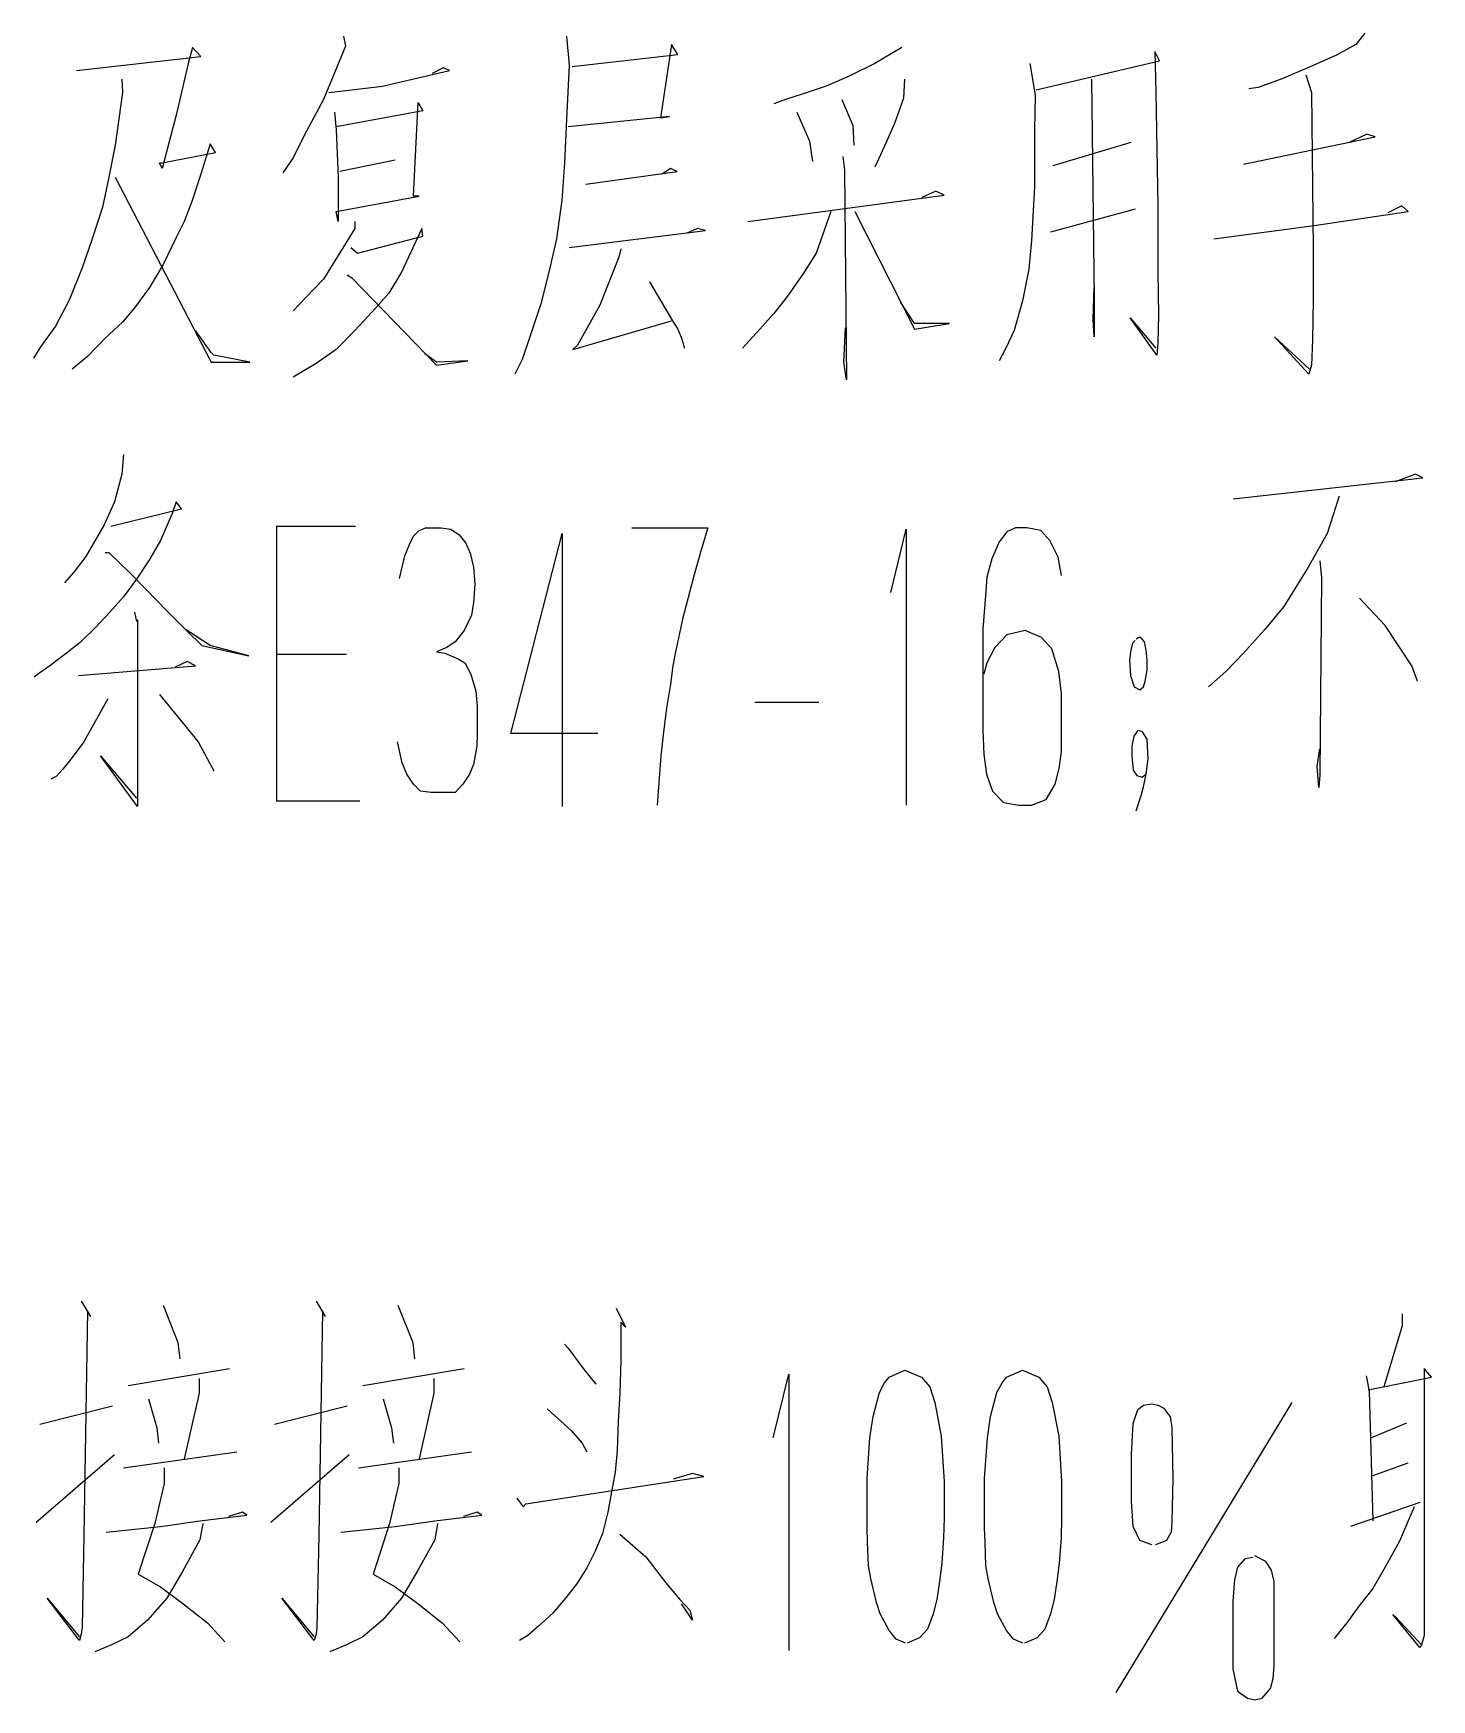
# Model space of a CAD drawing. Extents: x 0 to 8410, y 0 to 11890.
# Drawn here: x 6721.7 to 6920.2, y 10659.8 to 10896.4 of the extents above; entities that cross this region are included whole.
import ezdxf

# ---------------------------------------------------------------- set-up
doc = ezdxf.new("R2010")
doc.units = 0
doc.header["$MEASUREMENT"] = 0
doc.layers.add('6', color=7, linetype='Continuous')
doc.layers.add('8', color=7, linetype='Continuous')

# ---------------------------------------------------------------- blocks, each defined once
blk = doc.blocks.new('BLKENT759')
at = {"layer": '8', "color": 2, "linetype": 'Continuous'}
for p, q in [((6765.72, 10896), (6765.98, 10894.6)), ((6797.35, 10896), (6797.74, 10891.9)), ((6910.68, 10896.4), (6909.38, 10894.8)), ((6727.81, 10891.1), (6745.46, 10893.1)), ((6744.28, 10894.4), (6743.63, 10892.1)), ((6745.46, 10893.1), (6744.28, 10894.4)), ((6765.98, 10894.6), (6762.84, 10887)), ((6798.14, 10891.7), (6813.17, 10893.4)), ((6812.25, 10894.8), (6810.68, 10884.4)), ((6813.17, 10893.4), (6812.25, 10894.8)), ((6844.93, 10894.4), (6841.14, 10892.1)), ((6881.53, 10892.5), (6880.88, 10893.8)), ((6880.88, 10893.8), (6881.01, 10888)), ((6906.63, 10893.3), (6902.58, 10891.5)), ((6909.38, 10894.8), (6906.63, 10893.3)), ((6743.63, 10892.1), (6741.93, 10884.8)), ((6771.21, 10888.9), (6780.75, 10891.1)), ((6779.84, 10891.5), (6778.27, 10890.7)), ((6780.75, 10891.1), (6779.84, 10891.5)), ((6797.74, 10891.9), (6797.35, 10884.2)), ((6841.14, 10892.1), (6837.48, 10890.3)), ((6863.1, 10892.1), (6863.89, 10887.6)), ((6864.02, 10888.4), (6881.53, 10892.5)), ((6902.58, 10891.5), (6898.79, 10889.9)), ((6734.21, 10889.9), (6734.35, 10888)), ((6763.63, 10888), (6771.21, 10888.9)), ((6834.21, 10888.9), (6830.95, 10887.8)), ((6837.48, 10890.3), (6834.21, 10888.9)), ((6845.32, 10889.9), (6845.19, 10887.2)), ((6871.86, 10889.9), (6872.25, 10858.7)), ((6895.52, 10888.7), (6894.21, 10888.5)), ((6898.79, 10889.9), (6895.52, 10888.7)), ((6902.32, 10890.5), (6903.1, 10888)), ((6734.35, 10888), (6733.3, 10880.5)), ((6762.84, 10887), (6760.1, 10881.9)), ((6775.65, 10873.3), (6776.31, 10886.6)), ((6776.31, 10886.6), (6776.96, 10885.4)), ((6828.46, 10887), (6826.76, 10886.4)), ((6830.95, 10887.8), (6828.46, 10887)), ((6836.44, 10887), (6838, 10883.3)), ((6845.19, 10887.2), (6843.89, 10883.6)), ((6863.89, 10887.6), (6863.76, 10882.7)), ((6881.01, 10888), (6881.27, 10871.9)), ((6903.1, 10888), (6903.36, 10865.8)), ((6741.93, 10884.8), (6739.97, 10877.2)), ((6764.41, 10885.2), (6764.67, 10882.7)), ((6776.96, 10885.4), (6764.67, 10883.1)), ((6797.35, 10884.2), (6797.09, 10878)), ((6811.99, 10884.6), (6797.61, 10883.1)), ((6810.68, 10884.4), (6811.99, 10884.6)), ((6830.03, 10885.2), (6831.86, 10881.1)), ((6760.1, 10881.9), (6758.53, 10878.7)), ((6764.67, 10882.7), (6764.93, 10876)), ((6838, 10883.3), (6838.14, 10880.5)), ((6843.89, 10883.6), (6842.45, 10880.3)), ((6863.76, 10882.7), (6863.76, 10874.6)), ((6893.43, 10877.8), (6912.12, 10881.7)), ((6910.95, 10882.1), (6908.46, 10880.9)), ((6912.12, 10881.7), (6910.95, 10882.1)), ((6733.3, 10880.5), (6732.38, 10876)), ((6739.97, 10878), (6747.55, 10879.5)), ((6746.76, 10880.7), (6745.46, 10876.4)), ((6747.55, 10879.5), (6746.76, 10880.7)), ((6831.86, 10881.1), (6832.25, 10878.2)), ((6836.57, 10878.9), (6836.83, 10877)), ((6842.45, 10880.3), (6841.14, 10877.4)), ((6877.48, 10880.9), (6866.37, 10877.6)), ((6739.97, 10877.2), (6739.57, 10878)), ((6739.57, 10878), (6739.97, 10878)), ((6758.53, 10878.7), (6757.09, 10876.6)), ((6773.04, 10878.4), (6765.19, 10876.8)), ((6797.09, 10878), (6796.7, 10872.7)), ((6800.1, 10875), (6813.04, 10876.8)), ((6812.12, 10877.2), (6810.95, 10876.4)), ((6813.04, 10876.8), (6812.12, 10877.2)), ((6836.83, 10877), (6837.09, 10847.2)), ((6732.38, 10876), (6731.47, 10871.7)), ((6733.3, 10876), (6746.89, 10849.7)), ((6745.46, 10876.4), (6744.15, 10872.5)), ((6764.93, 10876), (6764.93, 10869.7)), ((6863.76, 10874.6), (6863.36, 10867)), ((6744.15, 10872.5), (6743.1, 10869.7)), ((6764.67, 10871.1), (6776.44, 10873.3)), ((6776.44, 10873.3), (6775.65, 10873.3)), ((6796.7, 10872.7), (6795.91, 10867.2)), ((6823.1, 10869.7), (6850.95, 10873.4)), ((6849.77, 10874), (6847.81, 10873.1)), ((6850.95, 10873.4), (6849.77, 10874)), ((6881.27, 10871.9), (6881.27, 10863.4)), ((6915.91, 10871.9), (6913.95, 10870.9)), ((6916.83, 10871.1), (6915.91, 10871.9)), ((6731.47, 10871.7), (6730.03, 10867.2)), ((6743.1, 10869.7), (6741.93, 10867.4)), ((6764.93, 10869.7), (6764.67, 10871.1)), ((6767.29, 10869.7), (6767.29, 10868.7)), ((6834.87, 10871.1), (6832.78, 10865.2)), ((6838.27, 10871.1), (6846.76, 10854.4)), ((6866.11, 10868.2), (6878.14, 10871.5)), ((6903.49, 10869.1), (6916.83, 10871.1)), ((6730.03, 10867.2), (6728.59, 10863.1)), ((6741.93, 10867.4), (6740.1, 10863.6)), ((6767.29, 10868.7), (6762.84, 10861.5)), ((6767.68, 10865.2), (6776.96, 10867.6)), ((6776.83, 10868.7), (6773.95, 10862.5)), ((6776.96, 10867.6), (6776.83, 10868.7)), ((6795.91, 10867.2), (6794.87, 10862.7)), ((6797.74, 10866), (6817.09, 10868.4)), ((6815.91, 10868.7), (6814.35, 10868)), ((6817.09, 10868.4), (6815.91, 10868.7)), ((6889.25, 10867.2), (6903.49, 10869.1)), ((6766.76, 10866), (6767.68, 10865.2)), ((6805.06, 10865.8), (6804.8, 10864.6)), ((6832.78, 10865.2), (6831.08, 10862.5)), ((6863.36, 10867), (6862.97, 10862.9)), ((6903.36, 10865.8), (6903.36, 10858.5)), ((6728.59, 10863.1), (6726.76, 10858.5)), ((6740.1, 10863.6), (6738.14, 10860.3)), ((6773.95, 10862.5), (6772.12, 10859.5)), ((6794.87, 10862.7), (6793.69, 10858)), ((6804.8, 10864.6), (6802.06, 10857.8)), ((6831.08, 10862.5), (6828.72, 10859.1)), ((6862.97, 10862.9), (6862.06, 10858.4)), ((6881.27, 10863.4), (6881.27, 10862.5)), ((6881.27, 10862.5), (6881.4, 10856.4)), ((6738.14, 10860.3), (6736.04, 10857.4)), ((6762.84, 10861.5), (6760.36, 10858.9)), ((6766.24, 10862.1), (6766.89, 10861.7)), ((6766.89, 10861.7), (6778.92, 10849.3)), ((6809.12, 10861.1), (6812.38, 10855.6)), ((6872.12, 10855.8), (6872.25, 10860.3)), ((6726.76, 10858.5), (6724.8, 10854.8)), ((6760.36, 10858.9), (6758.53, 10857)), ((6772.12, 10859.5), (6770.29, 10857.4)), ((6793.69, 10858), (6792.25, 10853.6)), ((6802.06, 10857.8), (6798.92, 10852.1)), ((6828.72, 10859.1), (6826.76, 10856.6)), ((6846.76, 10855.2), (6844.8, 10858.2)), ((6862.06, 10858.4), (6860.88, 10854.2)), ((6872.25, 10858.7), (6872.25, 10853.3)), ((6903.36, 10858.5), (6903.23, 10852.9)), ((6734.35, 10855.4), (6731.86, 10853.1)), ((6736.04, 10857.4), (6734.35, 10855.4)), ((6770.29, 10857.4), (6767.29, 10854.2)), ((6798.27, 10851.5), (6812.25, 10855.6)), ((6812.38, 10855.6), (6813.17, 10854.4)), ((6826.76, 10856.6), (6824.8, 10854.4)), ((6872.25, 10853.3), (6872.12, 10855.8)), ((6881.14, 10850.7), (6877.35, 10856)), ((6877.35, 10856), (6881.01, 10851.7)), ((6881.4, 10856.4), (6881.27, 10852.5)), ((6724.8, 10854.8), (6722.71, 10851.9)), ((6731.86, 10853.1), (6729.38, 10850.5)), ((6746.89, 10851.1), (6744.67, 10854.2)), ((6767.29, 10854.2), (6764.67, 10851.5)), ((6792.25, 10853.6), (6791.08, 10850.1)), ((6813.17, 10854.4), (6813.69, 10853.1)), ((6813.69, 10853.1), (6814.08, 10851.7)), ((6824.8, 10854.4), (6822.32, 10851.7)), ((6836.7, 10849.7), (6836.96, 10854.6)), ((6846.76, 10854.4), (6851.73, 10855.2)), ((6851.73, 10855.2), (6846.76, 10855.2)), ((6860.88, 10854.2), (6859.7, 10851.7)), ((6902.71, 10848), (6897.87, 10853.3)), ((6897.87, 10853.3), (6902.84, 10848.7)), ((6903.23, 10852.9), (6903.1, 10849.3)), ((6722.71, 10851.9), (6721.67, 10850.3)), ((6729.38, 10850.5), (6727.16, 10848.7)), ((6747.29, 10850.7), (6746.89, 10851.1)), ((6752.38, 10849.7), (6747.29, 10850.7)), ((6764.67, 10851.5), (6761.8, 10849.5)), ((6778.92, 10849.7), (6777.22, 10850.9)), ((6798.92, 10852.1), (6798.27, 10851.5)), ((6859.7, 10851.7), (6858.79, 10849.9)), ((6881.27, 10852.5), (6881.14, 10850.7)), ((6746.89, 10849.7), (6752.38, 10849.7)), ((6761.8, 10849.5), (6758.53, 10847.6)), ((6778.92, 10849.3), (6783.36, 10849.9)), ((6783.36, 10849.9), (6778.92, 10849.7)), ((6791.08, 10850.1), (6790.03, 10848)), ((6837.09, 10847.2), (6836.7, 10849.7)), ((6903.1, 10849.3), (6902.71, 10848)), ((6734.48, 10836.6), (6734.21, 10833.8)), ((6734.21, 10833.8), (6733.17, 10829.9)), ((6891.99, 10830.3), (6918.92, 10833.3)), ((6917.88, 10833.8), (6915, 10832.7)), ((6918.92, 10833.3), (6917.88, 10833.8)), ((6733.17, 10829.9), (6731.73, 10826.6)), ((6741.93, 10829.9), (6741.4, 10828.2)), ((6742.71, 10828.9), (6741.93, 10829.9)), ((6907.03, 10830.7), (6905.33, 10825.4)), ((6732.65, 10826.4), (6742.71, 10828.9)), ((6741.4, 10828.2), (6739.7, 10824.4)), ((6731.73, 10826.6), (6729.12, 10822.1)), ((6756.17, 10826.4), (6767.42, 10826.4)), ((6756.24, 10787.4), (6756.24, 10826.4)), ((6775.06, 10823.8), (6775.65, 10825)), ((6775.65, 10825), (6776.44, 10825.8)), ((6776.44, 10825.8), (6777.35, 10826.2)), ((6777.35, 10826.2), (6779.57, 10826.2)), ((6779.57, 10826.2), (6780.95, 10826)), ((6780.95, 10826), (6782.12, 10825.2)), ((6782.12, 10825.2), (6783.04, 10824)), ((6789.44, 10797), (6796.76, 10825.4)), ((6796.76, 10825.4), (6796.76, 10786.6)), ((6806.63, 10826.2), (6817.42, 10826.2)), ((6817.42, 10826.2), (6816.5, 10823.2)), ((6843.37, 10817), (6845.59, 10826)), ((6845.59, 10826), (6845.59, 10786.8)), ((6859.84, 10825.6), (6858.79, 10824.2)), ((6861.08, 10826.2), (6859.84, 10825.6)), ((6862.71, 10826.2), (6861.08, 10826.2)), ((6864.67, 10825.8), (6862.71, 10826.2)), ((6865.98, 10824.4), (6864.67, 10825.8)), ((6905.33, 10825.4), (6902.58, 10820.5)), ((6729.12, 10822.1), (6727.42, 10819.9)), ((6731.86, 10822.7), (6732.38, 10822.7)), ((6732.38, 10822.7), (6735.26, 10819.9)), ((6739.7, 10824.4), (6738.14, 10821.7)), ((6774.02, 10820.6), (6774.41, 10822.2)), ((6774.41, 10822.2), (6775.06, 10823.8)), ((6783.04, 10824), (6783.69, 10822.6)), ((6783.69, 10822.6), (6784.15, 10820.6)), ((6816.5, 10823.2), (6815.39, 10819.2)), ((6858.79, 10824.2), (6857.74, 10821.8)), ((6867.16, 10822), (6865.98, 10824.4)), ((6727.42, 10819.9), (6726.11, 10818.4)), ((6735.26, 10819.9), (6737.74, 10817.4)), ((6738.14, 10821.7), (6736.31, 10818.9)), ((6773.63, 10819), (6774.02, 10820.6)), ((6784.15, 10820.6), (6784.35, 10818.2)), ((6857.74, 10821.8), (6857.03, 10819.2)), ((6867.61, 10819.4), (6867.16, 10822)), ((6902.58, 10820.5), (6899.18, 10815)), ((6904.28, 10821.5), (6904.54, 10819.1)), ((6736.31, 10818.9), (6734.48, 10816.4)), ((6737.74, 10817.4), (6740.62, 10814.4)), ((6784.35, 10818.2), (6784.15, 10815.6)), ((6815.39, 10819.2), (6813.82, 10813.2)), ((6857.03, 10819.2), (6856.83, 10816.6)), ((6904.54, 10819.1), (6904.28, 10791.1)), ((6734.48, 10816.4), (6732.52, 10814.2)), ((6784.15, 10815.6), (6783.89, 10813.8)), ((6856.83, 10816.6), (6856.44, 10811.8)), ((6899.18, 10815), (6896.44, 10811.7)), ((6913.56, 10812.3), (6909.9, 10816.2)), ((6732.52, 10814.2), (6730.55, 10812.1)), ((6736.04, 10814.2), (6736.31, 10812.9)), ((6736.44, 10813.1), (6736.44, 10786.6)), ((6740.62, 10814.4), (6743.5, 10811.5)), ((6783.89, 10813.8), (6782.84, 10811.6)), ((6813.82, 10813.2), (6812.84, 10808.6)), ((6730.55, 10812.1), (6728.33, 10809.9)), ((6746.76, 10809.5), (6743.36, 10811.7)), ((6743.5, 10811.5), (6745.59, 10809.5)), ((6782.84, 10811.6), (6781.54, 10810)), ((6856.44, 10811.8), (6856.44, 10797.4)), ((6859.84, 10811), (6858.14, 10809.2)), ((6862.45, 10811.6), (6859.84, 10811)), ((6864.8, 10810.6), (6862.45, 10811.6)), ((6866.24, 10809), (6864.8, 10810.6)), ((6878.59, 10810.6), (6878.2, 10810.4)), ((6878.86, 10810.6), (6878.59, 10810.6)), ((6879.38, 10810), (6878.86, 10810.6)), ((6896.44, 10811.7), (6893.43, 10808.4)), ((6917.35, 10806.6), (6913.56, 10812.3)), ((6726.37, 10808.4), (6724.02, 10806.6)), ((6728.33, 10809.9), (6726.37, 10808.4)), ((6745.59, 10809.5), (6752.25, 10808)), ((6752.25, 10808), (6746.76, 10809.5)), ((6766.11, 10808.2), (6756.31, 10808.2)), ((6780.36, 10809.2), (6778.92, 10808.6)), ((6778.92, 10808.6), (6780.1, 10808.4)), ((6780.1, 10808.4), (6781.99, 10807.6)), ((6781.54, 10810), (6780.36, 10809.2)), ((6812.84, 10808.6), (6812.45, 10806.6)), ((6858.14, 10809.2), (6857.03, 10807)), ((6867.22, 10805.8), (6866.24, 10809)), ((6877.42, 10808.6), (6877.29, 10807.4)), ((6877.68, 10809.8), (6877.42, 10808.6)), ((6878.07, 10810.2), (6877.68, 10809.8)), ((6879.64, 10808.8), (6879.38, 10810)), ((6879.77, 10807.4), (6879.64, 10808.8)), ((6893.43, 10808.4), (6890.95, 10805.8)), ((6722.58, 10805.6), (6721.8, 10805)), ((6724.02, 10806.6), (6722.58, 10805.6)), ((6728.07, 10805.2), (6744.67, 10806.6)), ((6743.5, 10807.2), (6741.8, 10806.4)), ((6744.67, 10806.6), (6743.5, 10807.2)), ((6781.99, 10807.6), (6782.91, 10807)), ((6782.91, 10807), (6783.76, 10805.4)), ((6812.45, 10806.6), (6812.12, 10804)), ((6857.03, 10807), (6856.57, 10805.4)), ((6867.61, 10802.6), (6867.22, 10805.8)), ((6877.29, 10807.4), (6877.42, 10805.2)), ((6879.51, 10804.4), (6879.77, 10806)), ((6879.77, 10806), (6879.77, 10807.4)), ((6890.95, 10805.8), (6888.46, 10803.6)), ((6918.14, 10804.4), (6917.35, 10806.6)), ((6783.76, 10805.4), (6784.48, 10803)), ((6812.12, 10804), (6811.54, 10800.6)), ((6877.42, 10805.2), (6877.94, 10803.6)), ((6877.94, 10803.6), (6878.73, 10803.2)), ((6878.73, 10803.2), (6879.25, 10803.6)), ((6879.25, 10803.6), (6879.51, 10804.4)), ((6732.25, 10801.9), (6728.85, 10795.8)), ((6739.57, 10802.5), (6742.58, 10798.9)), ((6784.48, 10803), (6784.67, 10800.8)), ((6784.67, 10800.8), (6784.67, 10797)), ((6833.17, 10801.4), (6824.08, 10801.4)), ((6867.61, 10797.2), (6867.61, 10802.6)), ((6742.58, 10798.9), (6745.06, 10795.8)), ((6811.54, 10800.6), (6811.14, 10797.2)), ((6784.67, 10797), (6784.61, 10795.2)), ((6801.8, 10797), (6789.44, 10797)), ((6811.14, 10797.2), (6810.75, 10793.8)), ((6856.44, 10797.4), (6856.57, 10794)), ((6867.61, 10794.4), (6867.61, 10797.2)), ((6877.88, 10796.6), (6877.61, 10795.2)), ((6878.46, 10797.4), (6877.88, 10796.6)), ((6879.12, 10797.2), (6878.59, 10797.4)), ((6879.77, 10796.2), (6879.12, 10797.2)), ((6879.9, 10793.4), (6879.77, 10796.2)), ((6728.85, 10795.8), (6727.16, 10793.6)), ((6736.44, 10786.6), (6731.21, 10793.8)), ((6731.21, 10793.8), (6736.31, 10787.8)), ((6745.06, 10795.8), (6747.29, 10791.7)), ((6774.02, 10792.8), (6773.36, 10795.8)), ((6784.61, 10795.2), (6784.15, 10792.6)), ((6810.75, 10793.8), (6810.23, 10786.8)), ((6856.57, 10794), (6856.96, 10791.2)), ((6867.29, 10792), (6867.61, 10794.4)), ((6877.61, 10795.2), (6877.61, 10793.8)), ((6877.61, 10793.8), (6877.81, 10791.8)), ((6903.89, 10792.3), (6904.28, 10794.8)), ((6725.85, 10791.9), (6724.93, 10790.9)), ((6727.16, 10793.6), (6725.85, 10791.9)), ((6774.67, 10791.2), (6774.02, 10792.8)), ((6784.15, 10792.6), (6783.56, 10791.2)), ((6866.7, 10789.8), (6867.29, 10792)), ((6877.81, 10791.8), (6878.33, 10791)), ((6879.64, 10791.2), (6879.9, 10793.4)), ((6904.15, 10789.3), (6903.89, 10792.3)), ((6724.93, 10790.9), (6724.15, 10790.5)), ((6775.65, 10789.8), (6774.67, 10791.2)), ((6776.63, 10788.8), (6775.65, 10789.8)), ((6782.65, 10789.8), (6781.54, 10788.6)), ((6783.56, 10791.2), (6782.65, 10789.8)), ((6856.96, 10791.2), (6857.81, 10788.8)), ((6865.46, 10787.6), (6866.7, 10789.8)), ((6878.33, 10791), (6879.05, 10790.8)), ((6878.92, 10788.2), (6879.25, 10789.4)), ((6879.05, 10790.8), (6879.58, 10791.2)), ((6879.25, 10789.4), (6879.64, 10791.2)), ((6904.28, 10791.1), (6904.15, 10789.3)), ((6768.01, 10787.4), (6756.17, 10787.4)), ((6778.14, 10788.6), (6776.63, 10788.8)), ((6781.54, 10788.6), (6778.14, 10788.6)), ((6857.81, 10788.8), (6859.38, 10787.2)), ((6859.38, 10787.2), (6861.6, 10786.8)), ((6861.6, 10786.8), (6863.37, 10786.8)), ((6863.37, 10786.8), (6865.46, 10787.6)), ((6878.2, 10786), (6878.92, 10788.2)), ((6728.46, 10716.4), (6729.77, 10714.2)), ((6740.1, 10715.8), (6742.19, 10710.5)), ((6761.8, 10716.4), (6763.1, 10714.2)), ((6773.43, 10715.8), (6775.52, 10710.5)), ((6729.38, 10715), (6728.85, 10683.1)), ((6729.77, 10714.2), (6729.38, 10715)), ((6762.71, 10715), (6762.19, 10683.1)), ((6763.1, 10714.2), (6762.71, 10715)), ((6804.41, 10715.4), (6805.72, 10712.7)), ((6805.72, 10712.7), (6805.06, 10713.4)), ((6805.06, 10713.4), (6805.06, 10708)), ((6915.98, 10714.6), (6915.98, 10712.9)), ((6915.98, 10712.9), (6913.36, 10704.2)), ((6742.19, 10710.5), (6742.45, 10708.2)), ((6775.52, 10710.5), (6775.78, 10708.2)), ((6797.09, 10710.3), (6797.61, 10709.7)), ((6797.61, 10709.7), (6799.7, 10706.8)), ((6735.13, 10704.4), (6749.51, 10706.8)), ((6768.46, 10704.4), (6782.84, 10706.8)), ((6799.7, 10706.8), (6801.53, 10704.6)), ((6805.06, 10708), (6804.93, 10703.3)), ((6843.17, 10705.6), (6845.39, 10706.6)), ((6845.39, 10706.6), (6847.74, 10705.6)), ((6859.83, 10705.6), (6862.06, 10706.6)), ((6862.06, 10706.6), (6864.41, 10705.6)), ((6920.16, 10705.6), (6919.11, 10706.8)), ((6919.11, 10706.8), (6919.11, 10670.7)), ((6745.19, 10705.4), (6745.19, 10703.3)), ((6778.53, 10705.4), (6778.53, 10703.3)), ((6826.7, 10697), (6828.92, 10706)), ((6828.92, 10706), (6828.92, 10666.8)), ((6841.79, 10703.4), (6842.51, 10704.8)), ((6842.51, 10704.8), (6843.17, 10705.6)), ((6847.74, 10705.6), (6848.92, 10704.2)), ((6848.92, 10704.2), (6849.64, 10702)), ((6858.46, 10703.4), (6859.18, 10704.8)), ((6859.18, 10704.8), (6859.83, 10705.6)), ((6864.41, 10705.6), (6865.59, 10704.2)), ((6865.59, 10704.2), (6866.3, 10702)), ((6910.88, 10705.8), (6911.27, 10703.6)), ((6911.14, 10703.8), (6920.16, 10705.6)), ((6722.58, 10698.9), (6732.91, 10701.5)), ((6738, 10702.5), (6739.18, 10698.4)), ((6745.19, 10703.3), (6743.1, 10694)), ((6755.91, 10698.9), (6766.24, 10701.5)), ((6771.34, 10702.5), (6772.51, 10698.4)), ((6778.53, 10703.3), (6776.44, 10694)), ((6804.93, 10703.3), (6804.67, 10699.3)), ((6840.88, 10700), (6841.34, 10701.8)), ((6841.34, 10701.8), (6841.79, 10703.4)), ((6849.64, 10702), (6850.55, 10697.2)), ((6857.55, 10700), (6858, 10701.8)), ((6858, 10701.8), (6858.46, 10703.4)), ((6866.3, 10702), (6867.22, 10697.2)), ((6900.29, 10702), (6875.32, 10660.8)), ((6878.46, 10701), (6879.25, 10701.6)), ((6879.25, 10701.6), (6880.42, 10701.8)), ((6880.42, 10701.8), (6881.34, 10701.6)), ((6881.34, 10701.6), (6882.12, 10701.2)), ((6911.27, 10703.6), (6911.8, 10685.2)), ((6794.61, 10701.1), (6798, 10698)), ((6804.67, 10699.3), (6804.54, 10695.2)), ((6840.42, 10697), (6840.88, 10700)), ((6857.09, 10697), (6857.55, 10700)), ((6877.81, 10699), (6878.46, 10701)), ((6882.12, 10701.2), (6882.51, 10700.6)), ((6882.51, 10700.6), (6883.04, 10700)), ((6883.04, 10700), (6883.3, 10698.4)), ((6911.53, 10697), (6916.63, 10699.1)), ((6739.18, 10698.4), (6739.44, 10696.2)), ((6772.51, 10698.4), (6772.78, 10696.2)), ((6798, 10698), (6799.57, 10696.2)), ((6840.03, 10691.2), (6840.42, 10697)), ((6850.55, 10697.2), (6850.94, 10690.8)), ((6856.7, 10691.2), (6857.09, 10697)), ((6867.22, 10697.2), (6867.61, 10690.8)), ((6877.55, 10694.6), (6877.81, 10699)), ((6883.3, 10698.4), (6883.43, 10691.2)), ((6722.06, 10685), (6733.17, 10694.6)), ((6734.47, 10692.7), (6750.55, 10695)), ((6755.39, 10685), (6766.5, 10694.6)), ((6767.81, 10692.7), (6783.89, 10695)), ((6799.57, 10696.2), (6800.23, 10695)), ((6804.54, 10695.2), (6804.28, 10692.1)), ((6877.55, 10688), (6877.55, 10694.6)), ((6740.23, 10692.7), (6740.23, 10690.5)), ((6773.56, 10692.7), (6773.56, 10690.5)), ((6804.28, 10692.1), (6803.76, 10689.3)), ((6916.76, 10693.4), (6911.53, 10691.5)), ((6740.23, 10690.5), (6738.92, 10684.8)), ((6773.56, 10690.5), (6772.25, 10684.8)), ((6791.6, 10687.6), (6816.83, 10691.5)), ((6815.26, 10691.9), (6812.51, 10691.1)), ((6816.83, 10691.5), (6815.26, 10691.9)), ((6840.03, 10684.2), (6840.03, 10691.2)), ((6850.94, 10690.8), (6850.94, 10685.6)), ((6856.7, 10684.2), (6856.7, 10691.2)), ((6867.61, 10690.8), (6867.61, 10685.6)), ((6883.43, 10691.2), (6883.3, 10685)), ((6790.29, 10688.4), (6791.21, 10687.2)), ((6791.21, 10687.2), (6791.6, 10687.6)), ((6803.76, 10689.3), (6803.23, 10686.4)), ((6877.81, 10684.4), (6877.55, 10688)), ((6918.46, 10687.8), (6908.66, 10684.4)), ((6739.7, 10684.4), (6745.32, 10685.2)), ((6745.32, 10685.2), (6751.99, 10686)), ((6751.34, 10686.4), (6749.38, 10685.8)), ((6751.99, 10686), (6751.34, 10686.4)), ((6773.04, 10684.4), (6778.66, 10685.2)), ((6778.66, 10685.2), (6785.32, 10686)), ((6784.67, 10686.4), (6782.71, 10685.8)), ((6785.32, 10686), (6784.67, 10686.4)), ((6803.23, 10686.4), (6802.45, 10683.4)), ((6850.94, 10685.6), (6850.88, 10682.8)), ((6867.61, 10685.6), (6867.55, 10682.8)), ((6883.3, 10685), (6883.17, 10683.6)), ((6917.68, 10687.2), (6915.59, 10682.3)), ((6728.85, 10683.1), (6728.59, 10670.1)), ((6731.99, 10683.6), (6739.7, 10684.4)), ((6738.92, 10684.8), (6736.57, 10677.6)), ((6745.32, 10682.5), (6742.84, 10678)), ((6745.72, 10684.8), (6745.32, 10682.5)), ((6762.19, 10683.1), (6761.93, 10670.1)), ((6765.32, 10683.6), (6773.04, 10684.4)), ((6772.25, 10684.8), (6769.9, 10677.6)), ((6778.66, 10682.5), (6776.17, 10678)), ((6779.05, 10684.8), (6778.66, 10682.5)), ((6802.45, 10683.4), (6801.4, 10680.9)), ((6804.93, 10683.3), (6808.59, 10680.1)), ((6840.1, 10682.2), (6840.03, 10684.2)), ((6850.88, 10682.8), (6850.62, 10679.2)), ((6856.76, 10682.2), (6856.7, 10684.2)), ((6867.55, 10682.8), (6867.29, 10679.2)), ((6878.72, 10682.4), (6877.81, 10684.4)), ((6883.17, 10683.6), (6882.51, 10682.4)), ((6801.4, 10680.9), (6800.23, 10678.5)), ((6840.23, 10678.8), (6840.1, 10682.2)), ((6856.89, 10678.8), (6856.76, 10682.2)), ((6880.42, 10681.8), (6878.72, 10682.4)), ((6882.51, 10682.4), (6880.95, 10681.8)), ((6896.63, 10679.4), (6895.06, 10680.2)), ((6915.59, 10682.3), (6913.62, 10678.7)), ((6742.84, 10678), (6740.62, 10674.2)), ((6776.17, 10678), (6773.95, 10674.2)), ((6800.23, 10678.5), (6798.79, 10676.2)), ((6808.59, 10680.1), (6811.47, 10676.4)), ((6840.55, 10677), (6840.23, 10678.8)), ((6850.62, 10679.2), (6850.29, 10676.6)), ((6857.22, 10677), (6856.89, 10678.8)), ((6867.29, 10679.2), (6866.96, 10676.6)), ((6892.58, 10678.6), (6892.19, 10676.8)), ((6893.62, 10679.8), (6892.58, 10678.6)), ((6894.8, 10680), (6893.62, 10679.8)), ((6897.42, 10678.2), (6896.63, 10679.4)), ((6897.81, 10676.6), (6897.42, 10678.2)), ((6913.62, 10678.7), (6911.8, 10675.6)), ((6736.57, 10677.6), (6739.7, 10675.8)), ((6739.7, 10675.8), (6742.71, 10673.6)), ((6769.9, 10677.6), (6773.04, 10675.8)), ((6773.04, 10675.8), (6776.04, 10673.6)), ((6798.79, 10676.2), (6797.22, 10674.2)), ((6811.47, 10676.4), (6813.43, 10674)), ((6841.34, 10673.6), (6840.55, 10677)), ((6850.29, 10676.6), (6849.9, 10674)), ((6858, 10673.6), (6857.22, 10677)), ((6866.96, 10676.6), (6866.57, 10674)), ((6892.19, 10676.8), (6891.93, 10673.8)), ((6897.81, 10664.6), (6897.81, 10676.6)), ((6911.8, 10675.6), (6909.83, 10673.1)), ((6728.2, 10668.2), (6723.62, 10674.2)), ((6723.62, 10674.2), (6728.2, 10668.7)), ((6740.62, 10674.2), (6737.87, 10671.1)), ((6742.71, 10673.6), (6746.37, 10670.7)), ((6761.53, 10668.2), (6756.96, 10674.2)), ((6756.96, 10674.2), (6761.53, 10668.7)), ((6773.95, 10674.2), (6771.21, 10671.1)), ((6776.04, 10673.6), (6779.7, 10670.7)), ((6797.22, 10674.2), (6795.39, 10672.1)), ((6813.43, 10674), (6814.87, 10672.5)), ((6815.26, 10671.1), (6813.69, 10673.4)), ((6841.86, 10672), (6841.34, 10673.6)), ((6849.9, 10674), (6849.38, 10672)), ((6858.53, 10672), (6858, 10673.6)), ((6866.57, 10674), (6866.04, 10672)), ((6891.93, 10673.8), (6891.93, 10664.2)), ((6909.83, 10673.1), (6908.13, 10670.7)), ((6737.87, 10671.1), (6735.13, 10668.7)), ((6746.37, 10670.7), (6748.85, 10668)), ((6771.21, 10671.1), (6768.46, 10668.7)), ((6779.7, 10670.7), (6782.19, 10668)), ((6795.39, 10672.1), (6793.43, 10670.3)), ((6814.87, 10672.5), (6815.26, 10671.1)), ((6843.17, 10669.6), (6841.86, 10672)), ((6849.38, 10672), (6848.59, 10669.8)), ((6859.83, 10669.6), (6858.53, 10672)), ((6866.04, 10672), (6865.26, 10669.8)), ((6908.13, 10670.7), (6906.3, 10668.5)), ((6918.46, 10667.2), (6914.67, 10671.9)), ((6914.67, 10671.9), (6915.06, 10671.5)), ((6915.06, 10671.5), (6918.72, 10667.6)), ((6919.11, 10670.7), (6919.11, 10668.9)), ((6728.46, 10669.1), (6728.2, 10668.2)), ((6728.59, 10670.1), (6728.46, 10669.1)), ((6735.13, 10668.7), (6732.78, 10667.6)), ((6761.8, 10669.1), (6761.53, 10668.2)), ((6761.93, 10670.1), (6761.8, 10669.1)), ((6768.46, 10668.7), (6766.11, 10667.6)), ((6791.86, 10668.9), (6790.68, 10668.2)), ((6793.43, 10670.3), (6791.86, 10668.9)), ((6844.15, 10668.4), (6843.17, 10669.6)), ((6845.45, 10667.8), (6844.15, 10668.4)), ((6847.48, 10668.6), (6845.72, 10667.8)), ((6848.59, 10669.8), (6847.48, 10668.6)), ((6860.81, 10668.4), (6859.83, 10669.6)), ((6862.12, 10667.8), (6860.81, 10668.4)), ((6864.15, 10668.6), (6862.38, 10667.8)), ((6865.26, 10669.8), (6864.15, 10668.6)), ((6919.11, 10668.9), (6918.72, 10667.6)), ((6732.78, 10667.6), (6730.42, 10666.6)), ((6766.11, 10667.6), (6763.76, 10666.6)), ((6918.72, 10667.6), (6918.46, 10667.2)), ((6891.93, 10664.2), (6892.58, 10661)), ((6897.68, 10662.8), (6897.81, 10664.6)), ((6896.11, 10660), (6897.29, 10661.4)), ((6897.29, 10661.4), (6897.68, 10662.8)), ((6892.58, 10661), (6894.02, 10660)), ((6894.02, 10660), (6895.06, 10659.8)), ((6895.06, 10659.8), (6896.11, 10660))]:
    blk.add_line(p, q, dxfattribs=at)

msp = doc.modelspace()

# ---------------------------------------------------------------- block references
at = {"layer": '6'}
msp.add_blockref('BLKENT759', (0, 0), dxfattribs=at)

doc.saveas('drawing.dxf')
